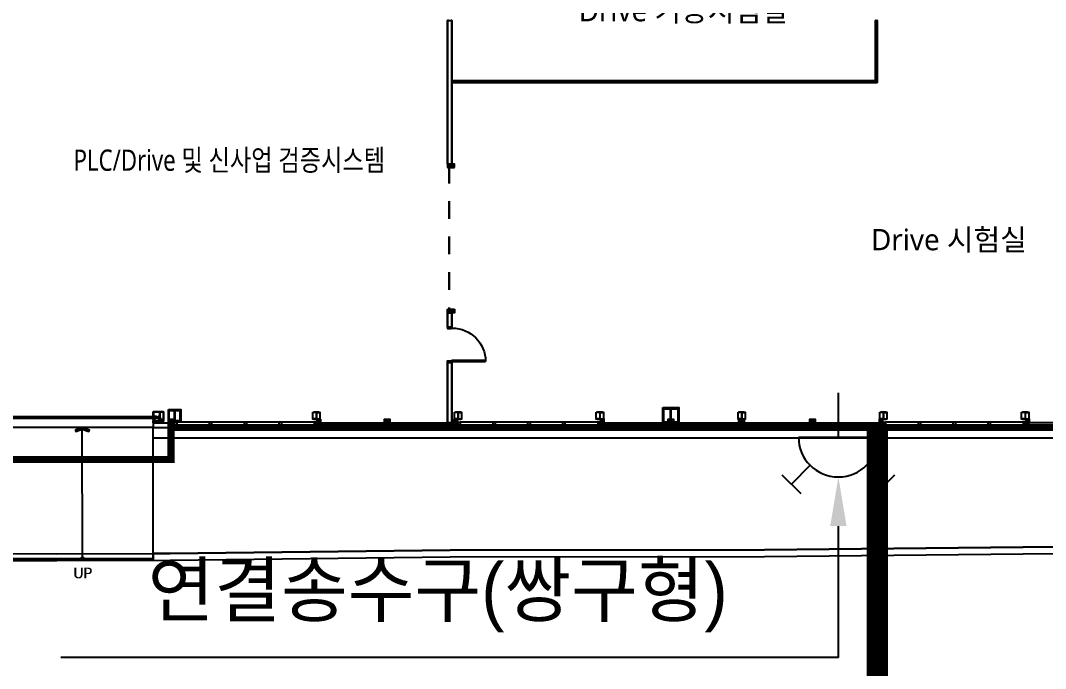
# Model space of a CAD drawing. Header units: millimetres. Extents: x 0 to 420500, y 0 to 297000.
# Drawn here: x 154358 to 183277, y 200274 to 218560 of the extents above; entities that cross this region are included whole.
import ezdxf
from ezdxf.enums import TextEntityAlignment as Align

# ---------------------------------------------------------------- set-up
doc = ezdxf.new("R2010")
doc.units = ezdxf.units.MM
doc.header["$LTSCALE"] = 500
doc.linetypes.add('HID', pattern=[2.3, 1.5, -0.8])
doc.linetypes.add('HIDDEN2', pattern=[1, 0.5, -0.5])
for name, color, linetype in [('AX', 2, 'Continuous'), ('BACK', 8, 'Continuous'), ('H', 2, 'Continuous'), ('PIPE', 3, 'Continuous'), ('TEXT', 2, 'Continuous'), ('메탈판넬-2', 8, 'Continuous')]:
    doc.layers.add(name, color=color, linetype=linetype)
doc.styles.add('ghs', font='')
doc.styles.add('돋움', font='')
doc.styles.add('스타일1', font='')
doc.styles.get('ghs').set_extended_font_data('Dotum')
doc.styles.get('돋움').set_extended_font_data('Dotum')
doc.styles.get('스타일1').set_extended_font_data('Malgun Gothic')

# ---------------------------------------------------------------- blocks, each defined once
blk = doc.blocks.new('b-018')
at = {"layer": 'H'}
for p, q in [((-2.751, 5.659), (-3.811, 4.598)), ((-2.22, 4.068), (-3.281, 5.129)), ((-0.629, 4.727), (-0.629, 0.227)), ((-2.22, 0.886), (-3.281, -0.175)), ((-3.811, 0.356), (-2.751, -0.705))]:
    blk.add_line(p, q, dxfattribs=at)
blk.add_arc((-0.629, 2.477), 2.25, 90, 270, dxfattribs=at)
blk = doc.blocks.new('D-1000')
at = {"layer": 'BACK'}
blk.add_line((30, 125), (30, 1065), dxfattribs=at)
for points in [[(30, 125), (65, 125), (65, 1065), (30, 1065)], [(0, -10), (45, -10), (45, -10), (45, -10), (45, 95), (30, 95), (30, 125), (0, 125), (0, -10)], [(1000, -10), (955, -10), (955, -10), (955, -10), (955, 95), (970, 95), (970, 125), (1000, 125), (1000, -10)]]:
    blk.add_lwpolyline(points, dxfattribs=at)
blk.add_arc((30, 125), 940, 0, 90, dxfattribs=at)
blk = doc.blocks.new('XR-plan$0$A$C24791F9D')
at = {"color": 8}
for p, q in [((2, 16), (3, 16)), ((2, 15), (2, 0)), ((2, 15), (2, 0)), ((4, 15), (4, 0)), ((4, 13), (5, 13)), ((5, 8), (4, 8)), ((4, 2), (5, 2)), ((5, 13), (6, 13)), ((5, 8), (8, 7)), ((5, 8), (8, 8)), ((5, 2), (6, 3)), ((6, 13), (8, 12)), ((6, 3), (8, 3)), ((8, 12), (8, 3)), ((9, 12), (8, 11)), ((8, 11), (8, 12)), ((8, 12), (9, 4)), ((8, 11), (9, 5)), ((8, 11), (9, 5)), ((8, 11), (8, 11)), ((8, 8), (8, 5)), ((8, 8), (8, 5)), ((8, 4), (8, 5)), ((8, 5), (9, 4)), ((8, 5), (8, 5)), ((10, 11), (9, 12)), ((9, 12), (10, 4)), ((9, 4), (9, 5)), ((9, 5), (10, 4)), ((9, 5), (9, 5)), ((11, 11), (10, 12)), ((10, 12), (11, 4)), ((10, 12), (10, 11)), ((10, 11), (11, 5)), ((10, 11), (10, 5)), ((10, 11), (10, 11)), ((10, 4), (10, 5)), ((11, 5), (10, 5)), ((12, 11), (11, 12)), ((11, 12), (12, 4)), ((11, 12), (11, 11)), ((11, 11), (12, 5)), ((11, 11), (12, 5)), ((11, 11), (11, 11)), ((11, 4), (12, 5)), ((11, 5), (11, 4)), ((13, 11), (12, 12)), ((12, 12), (14, 4)), ((12, 12), (12, 11)), ((12, 11), (13, 5)), ((12, 11), (13, 5)), ((12, 11), (12, 11)), ((12, 4), (13, 5)), ((12, 5), (12, 4)), ((12, 5), (12, 5)), ((14, 12), (13, 11)), ((13, 11), (14, 5)), ((13, 11), (14, 5)), ((13, 11), (13, 11)), ((13, 5), (14, 4)), ((13, 5), (13, 5)), ((15, 12), (14, 11)), ((14, 11), (14, 12)), ((14, 12), (15, 4)), ((14, 11), (15, 5)), ((14, 11), (15, 5)), ((14, 11), (14, 11)), ((14, 4), (14, 5)), ((14, 5), (15, 4)), ((14, 5), (14, 5)), ((16, 11), (15, 12)), ((15, 12), (16, 4)), ((15, 4), (15, 5)), ((15, 5), (16, 4)), ((15, 5), (15, 5)), ((17, 11), (16, 12)), ((16, 12), (17, 4)), ((16, 12), (16, 11)), ((16, 11), (17, 5)), ((16, 11), (16, 5)), ((16, 11), (16, 11)), ((16, 4), (16, 5)), ((17, 5), (16, 5)), ((18, 11), (17, 12)), ((17, 12), (18, 4)), ((17, 12), (17, 11)), ((17, 11), (18, 5)), ((17, 11), (18, 5)), ((17, 11), (17, 11)), ((17, 4), (18, 5)), ((17, 5), (17, 4)), ((19, 11), (18, 12)), ((18, 12), (20, 4)), ((18, 12), (18, 11)), ((18, 11), (19, 5)), ((18, 11), (19, 5)), ((18, 11), (18, 11)), ((18, 5), (18, 5)), ((18, 4), (19, 5)), ((18, 5), (18, 4)), ((20, 12), (19, 11)), ((19, 11), (20, 5)), ((19, 11), (20, 5)), ((19, 11), (19, 11)), ((19, 5), (20, 4)), ((19, 5), (19, 5)), ((21, 12), (20, 11)), ((20, 11), (20, 12)), ((20, 12), (21, 4)), ((20, 11), (21, 5)), ((20, 11), (21, 5)), ((20, 11), (20, 11)), ((20, 4), (20, 5)), ((20, 5), (21, 4)), ((20, 5), (20, 5)), ((22, 11), (21, 12)), ((21, 12), (22, 7)), ((21, 4), (21, 5)), ((21, 5), (22, 4)), ((21, 5), (21, 5)), ((22, 11), (22, 4)), ((22, 11), (22, 10)), ((22, 11), (22, 11)), ((2, 0), (3, 0))]:
    blk.add_line(p, q, dxfattribs=at)
for centre, radius, start, end in [((15, 8), 14.7, 148.5785, 211.4215), ((2, 15), 0.4, 90, 148.5785), ((2, 0), 0.4, 211.4215, 270), ((3, 15), 0.4, 0, 90), ((3, 0), 0.4, 270, 0)]:
    blk.add_arc(centre, radius, start, end, dxfattribs=at)
blk = doc.blocks.new('XR-plan$0$A$C715D639E')
at = {"color": 8}
for p, q in [((0, 13), (0, 3)), ((5, 15), (1, 15)), ((5, 12), (1, 12)), ((5, 5), (1, 5)), ((5, 1), (1, 1)), ((6, 16), (6, 0)), ((6, 16), (7, 16)), ((7, 16), (7, 0)), ((6, 0), (7, 0))]:
    blk.add_line(p, q, dxfattribs=at)
for centre, radius, start, end in [((2, 13), 2, 126.8699, 233.1301), ((7, 8), 6.91, 152.6769, 207.8424), ((3, 3), 2.61, 133.8974, 226.1026), ((6, 13), 2, 126.8699, 233.1301), ((11, 8), 6.91, 152.6769, 207.8424), ((7, 3), 2.61, 133.8974, 226.1026), ((18, 8), 14.7, 148.5785, 154.1365), ((18, 8), 14.7, 205.8635, 211.4215), ((6, 16), 0.4, 90, 148.5785), ((6, 0), 0.4, 211.4215, 270), ((7, 16), 0.4, 0, 90), ((7, 0), 0.4, 270, 0)]:
    blk.add_arc(centre, radius, start, end, dxfattribs=at)
blk = doc.blocks.new('XR-plan$0$A$C12F92AEA')
for p, q in [((0, 6), (0, 48)), ((0, 48), (0, 44)), ((0, 44), (1, 43)), ((0, 11), (1, 11)), ((0, 6), (0, 11)), ((1, 49), (24, 49)), ((1, 11), (1, 43)), ((1, 43), (10, 43)), ((1, 11), (10, 11)), ((1, 5), (24, 5)), ((10, 11), (10, 43)), ((10, 38), (30, 38)), ((10, 16), (30, 16)), ((24, 49), (25, 54)), ((24, 5), (25, 0)), ((25, 54), (29, 54)), ((25, 0), (29, 0)), ((30, 54), (30, 1))]:
    blk.add_line(p, q)
for centre, radius, start, end in [((1, 48), 1, 90, 180), ((1, 6), 1, 180, 270), ((24, 50), 0.5, 270, 348.6901), ((24, 5), 0.5, 11.3099, 90), ((25, 54), 0.5, 90, 168.6901), ((25, 1), 0.5, 191.3099, 270), ((29, 54), 0.5, 0, 90), ((29, 1), 0.5, 270, 0)]:
    blk.add_arc(centre, radius, start, end)
blk = doc.blocks.new('COMBI SHUTTER')
at = {"layer": 'BACK'}
for p, q in [((3000, 305), (3000, 0)), ((3287, 310), (3005, 310)), ((3178, 308), (3157, 308)), ((3157, 308), (3157, 303)), ((3157, 303), (3178, 303)), ((3167, 300), (3167, 312)), ((3182, 62), (3182, 299)), ((3187, 299), (3187, 62)), ((3292, 0), (3292, 305)), ((-1063, 178), (3063, 178)), ((3063, 123), (-1063, 123)), ((3008, 223), (2995, 223)), ((3008, 77), (2995, 77)), ((3000, 0), (3292, 0)), ((3047, 58), (3047, 54)), ((3058, 54), (3047, 54)), ((3047, 54), (3047, 53)), ((3058, 53), (3047, 53)), ((3056, 59), (3048, 59)), ((3053, 53), (3049, 52)), ((3049, 52), (3050, 53)), ((3055, 52), (3049, 51)), ((3049, 51), (3050, 52)), ((3049, 52), (3050, 52)), ((3055, 51), (3049, 49)), ((3049, 51), (3050, 50)), ((3049, 49), (3050, 50)), ((3055, 49), (3049, 48)), ((3049, 48), (3050, 49)), ((3049, 49), (3050, 49)), ((3055, 48), (3049, 46)), ((3049, 48), (3050, 47)), ((3049, 46), (3050, 47)), ((3055, 46), (3049, 45)), ((3049, 46), (3050, 45)), ((3049, 45), (3050, 44)), ((3049, 45), (3050, 45)), ((3055, 44), (3049, 43)), ((3049, 43), (3050, 44)), ((3055, 43), (3049, 41)), ((3049, 43), (3050, 42)), ((3049, 41), (3050, 42)), ((3055, 41), (3049, 40)), ((3049, 40), (3050, 41)), ((3049, 41), (3050, 41)), ((3049, 40), (3050, 39)), ((3053, 39), (3049, 38)), ((3049, 38), (3050, 39)), ((3049, 38), (3050, 38)), ((3050, 59), (3050, 54)), ((3055, 53), (3050, 52)), ((3055, 51), (3050, 50)), ((3055, 50), (3050, 49)), ((3055, 48), (3050, 47)), ((3055, 46), (3050, 45)), ((3055, 45), (3050, 44)), ((3055, 43), (3050, 42)), ((3055, 42), (3050, 41)), ((3055, 40), (3050, 39)), ((3052, 38), (3050, 38)), ((3050, 38), (3050, 30)), ((3051, 31), (3050, 30)), ((3052, 29), (3050, 30)), ((3052, 38), (3054, 40)), ((3052, 31), (3052, 38)), ((3052, 31), (3052, 38)), ((3052, 29), (3053, 34)), ((3052, 29), (3052, 31)), ((3052, 29), (3055, 30)), ((3053, 39), (3053, 39)), ((3055, 40), (3054, 39)), ((3055, 39), (3054, 39)), ((3055, 59), (3055, 54)), ((3055, 52), (3055, 53)), ((3055, 53), (3055, 53)), ((3055, 51), (3055, 52)), ((3055, 50), (3055, 51)), ((3055, 51), (3055, 51)), ((3055, 49), (3055, 50)), ((3055, 48), (3055, 49)), ((3055, 47), (3055, 48)), ((3055, 46), (3055, 47)), ((3055, 46), (3055, 46)), ((3055, 45), (3055, 46)), ((3055, 44), (3055, 45)), ((3055, 43), (3055, 44)), ((3055, 43), (3055, 43)), ((3055, 42), (3055, 43)), ((3055, 41), (3055, 42)), ((3055, 40), (3055, 41)), ((3055, 40), (3055, 40)), ((3055, 39), (3055, 40)), ((3055, 39), (3055, 30)), ((3058, 58), (3058, 54)), ((3058, 54), (3058, 53)), ((3173, 150), (3067, 150)), ((3173, 150), (3067, 150)), ((3070, 158), (3072, 160)), ((3070, 142), (3070, 158)), ((3072, 140), (3070, 142)), ((3081, 160), (3072, 160)), ((3081, 140), (3072, 140)), ((3107, 160), (3082, 160)), ((3107, 160), (3082, 160)), ((3107, 140), (3082, 140)), ((3099, 171), (3090, 171)), ((3090, 129), (3090, 171)), ((3099, 129), (3090, 129)), ((3099, 129), (3099, 171)), ((3100, 0), (3100, 50)), ((3105, 0), (3100, 0)), ((3105, 0), (3105, 50)), ((3135, 160), (3108, 160)), ((3135, 140), (3108, 140)), ((3142, 160), (3136, 160)), ((3142, 140), (3136, 140)), ((3156, 140), (3156, 160)), ((3158, 140), (3158, 160)), ((3160, 160), (3158, 160)), ((3160, 140), (3158, 140)), ((3158, 63), (3158, 46)), ((3160, 141), (3160, 160)), ((3160, 160), (3160, 160)), ((3160, 160), (3160, 140)), ((3160, 141), (3160, 140)), ((3173, 88), (3192, 88)), ((3175, 150), (3190, 150)), ((3175, 88), (3190, 88)), ((3176, 150), (3188, 150)), ((3191, 58), (3222, 58)), ((3222, 53), (3191, 53)), ((3206, 60), (3206, 48)), ((3206, 60), (3206, 48)), ((3222, 58), (3222, 53)), ((3231, 58), (3231, 54)), ((3242, 54), (3231, 54)), ((3231, 54), (3231, 53)), ((3242, 53), (3231, 53)), ((3240, 59), (3232, 59)), ((3237, 53), (3233, 52)), ((3233, 52), (3234, 53)), ((3239, 52), (3233, 51)), ((3233, 51), (3234, 52)), ((3233, 52), (3234, 52)), ((3239, 51), (3233, 49)), ((3233, 51), (3234, 50)), ((3233, 49), (3234, 50)), ((3239, 49), (3233, 48)), ((3233, 48), (3234, 49)), ((3233, 49), (3234, 49)), ((3239, 48), (3233, 46)), ((3233, 48), (3234, 47)), ((3233, 46), (3234, 47)), ((3239, 46), (3233, 45)), ((3233, 46), (3234, 45)), ((3233, 45), (3234, 44)), ((3233, 45), (3234, 45)), ((3239, 44), (3233, 43)), ((3233, 43), (3234, 44)), ((3239, 43), (3233, 41)), ((3233, 43), (3234, 42)), ((3233, 41), (3234, 42)), ((3239, 41), (3233, 40)), ((3233, 40), (3234, 41)), ((3233, 41), (3234, 41)), ((3233, 40), (3234, 39)), ((3237, 39), (3233, 38)), ((3233, 38), (3234, 39)), ((3233, 38), (3234, 38)), ((3234, 59), (3234, 54)), ((3239, 53), (3234, 52)), ((3239, 51), (3234, 50)), ((3239, 50), (3234, 49)), ((3239, 48), (3234, 47)), ((3239, 46), (3234, 45)), ((3239, 45), (3234, 44)), ((3239, 43), (3234, 42)), ((3239, 42), (3234, 41)), ((3239, 40), (3234, 39)), ((3236, 38), (3234, 38)), ((3234, 38), (3234, 30)), ((3235, 31), (3234, 30)), ((3236, 29), (3234, 30)), ((3236, 0), (3236, 50)), ((3236, 38), (3238, 40)), ((3236, 31), (3236, 38)), ((3236, 31), (3236, 38)), ((3236, 29), (3237, 34)), ((3236, 29), (3236, 31)), ((3236, 29), (3239, 30)), ((3237, 39), (3237, 39)), ((3239, 40), (3238, 39)), ((3239, 39), (3238, 39)), ((3239, 59), (3239, 54)), ((3239, 52), (3239, 53)), ((3239, 53), (3239, 53)), ((3239, 51), (3239, 52)), ((3239, 50), (3239, 51)), ((3239, 51), (3239, 51)), ((3239, 49), (3239, 50)), ((3239, 48), (3239, 49)), ((3239, 47), (3239, 48)), ((3239, 46), (3239, 47)), ((3239, 46), (3239, 46)), ((3239, 45), (3239, 46)), ((3239, 44), (3239, 45)), ((3239, 43), (3239, 44)), ((3239, 43), (3239, 43)), ((3239, 42), (3239, 43)), ((3239, 41), (3239, 42)), ((3239, 40), (3239, 41)), ((3239, 40), (3239, 40)), ((3239, 39), (3239, 40)), ((3239, 39), (3239, 30)), ((3240, 0), (3240, 50)), ((3242, 58), (3242, 54)), ((3242, 54), (3242, 53)), ((3299, 67), (3283, 67)), ((3287, 80), (3290, 80))]:
    blk.add_line(p, q, dxfattribs=at)
for points in [[(3003, 212), (3000, 212), (3000, 306, -0.414214), (3005, 310), (3288, 310, -0.414214), (3292, 306), (3292, 55), (3290, 55), (3290, 306, 0.414214), (3288, 308), (3005, 308, 0.414214), (3003, 306)], [(2994, 182), (3001, 205), (3001, 207, 4), (3000, 207), (3000, 205), (2993, 182, 0.409935), (2993, 182), (2994, 182, 0.413192)], [(2994, 118), (3001, 95), (3001, 93, -4), (3000, 93), (3000, 95), (2993, 118, -0.409935), (2993, 118), (2994, 118, -0.413192)], [(3003, 208, -0.353997), (3002, 207, 0.353997), (3002, 206), (3002, 205, 0.414214), (3002, 205), (3003, 205, 0.414214), (3004, 206), (3004, 237, 0.414214), (3004, 237), (3003, 237, 0.414214), (3003, 237), (3003, 212), (2999, 212, 0.414214), (2998, 211), (2998, 206, 0.414214), (2999, 205), (3000, 205, 0.414214), (3000, 205), (3000, 206, 0.353997), (3000, 207, -0.353997), (2999, 208), (2999, 210, -0.414214), (3000, 211), (3002, 211, -0.414214), (3003, 210)], [(3003, 92, 0.353997), (3002, 93, -0.353997), (3002, 94), (3002, 95, -0.414214), (3002, 95), (3003, 95, -0.414214), (3004, 94), (3004, 63, -0.414214), (3004, 63), (3003, 63, -0.414214), (3003, 63), (3003, 88), (2999, 88, -0.414214), (2998, 89), (2998, 94, -0.414214), (2999, 95), (3000, 95, -0.414214), (3000, 95), (3000, 94, -0.353997), (3000, 93, 0.353997), (2999, 92), (2999, 90, 0.414214), (3000, 89), (3002, 89, 0.414214), (3003, 90)], [(3004, 50), (3096, 50, -0.414214), (3100, 46), (3100, 4, -0.414214), (3096, 0), (3004, 0, -0.414214), (3000, 4), (3000, 46, -0.414214)], [(3004, 48), (3096, 48, -0.414214), (3098, 46), (3098, 4, -0.414214), (3096, 2), (3004, 2, -0.414214), (3002, 4), (3002, 46, -0.414214)], [(3070, 174), (3070, 126, -0.414214), (3063, 119), (3007, 119), (3007, 123), (3063, 123, 0.414214), (3067, 127), (3067, 174, 0.414214), (3063, 178), (3007, 178), (3007, 181), (3063, 181, -0.414214)], [(3240, 0), (3238, 0), (3238, 46, 0.414214), (3236, 48), (3104, 48, 0.414214), (3102, 46), (3102, 0), (3100, 0), (3100, 46, -0.414214), (3104, 50), (3236, 50, -0.414214), (3240, 46)], [(3142, 56), (3176, 56, 0.414214), (3179, 59), (3179, 103), (3182, 103), (3182, 59, -0.414214), (3176, 53), (3142, 53)], [(3146, 124), (3146, 127, -0.414214), (3147, 127), (3171, 127, 0.414214), (3172, 128), (3172, 136, -0.414214), (3173, 137), (3175, 137), (3178, 140), (3178, 150), (3178, 150), (3178, 150), (3178, 160), (3175, 163), (3173, 163, -0.414214), (3172, 164), (3172, 172, 0.414214), (3171, 173), (3147, 173, -0.414214), (3146, 174), (3146, 177, -0.414214), (3147, 177), (3181, 177, -0.414214), (3182, 176), (3182, 124, -0.414214), (3181, 123), (3147, 123, -0.414214)], [(3286, 50), (3244, 50, 0.414214), (3240, 46), (3240, 4, 0.414214), (3244, 0), (3286, 0, 0.414214), (3290, 4), (3290, 46, 0.414214)], [(3286, 48), (3244, 48, 0.414214), (3242, 46), (3242, 4, 0.414214), (3244, 2), (3286, 2, 0.414214), (3288, 4), (3288, 46, 0.414214)]]:
    blk.add_lwpolyline(points, format="xyb", close=True, dxfattribs=at)
blk.add_lwpolyline([(3287, 80), (3287, 56, -0.414214), (3284, 53), (3005, 53, -0.414214), (3003, 56), (3003, 88), (2999, 88), (2999, 56, 0.414214), (3005, 50), (3284, 50, 0.414214), (3290, 56), (3290, 80)], format="xyb", dxfattribs=at)
for points in [[(3081, 159), (3082, 159), (3082, 161), (3081, 161)], [(3081, 141), (3082, 141), (3082, 139), (3081, 139)], [(3084, 131), (3082, 131), (3082, 169), (3084, 169)], [(3084, 131), (3082, 131), (3082, 169), (3084, 169)], [(3089, 131), (3090, 131), (3090, 169), (3089, 169)], [(3101, 131), (3099, 131), (3099, 169), (3101, 169)], [(3105, 40), (3100, 40), (3100, 10), (3105, 10)], [(3105, 131), (3107, 131), (3107, 169), (3105, 169)], [(3108, 159), (3107, 159), (3107, 161), (3108, 161)], [(3108, 141), (3107, 141), (3107, 139), (3108, 139)], [(3135, 159), (3136, 159), (3136, 161), (3135, 161)], [(3135, 141), (3136, 141), (3136, 139), (3135, 139)], [(3156, 160), (3136, 160), (3136, 161), (3137, 161), (3156, 161), (3156, 161)], [(3156, 140), (3136, 140), (3136, 140), (3137, 139), (3156, 139), (3156, 140)], [(3158, 159), (3156, 159), (3156, 161), (3158, 161)], [(3158, 141), (3156, 141), (3156, 139), (3158, 139)], [(3240, 40), (3236, 40), (3236, 10), (3240, 10)]]:
    blk.add_lwpolyline(points, close=True, dxfattribs=at)
for points in [[(3158, 160), (3158, 159), (3156, 159), (3156, 160)], [(3158, 140), (3158, 141), (3156, 141), (3156, 140)]]:
    blk.add_lwpolyline(points, dxfattribs=at)
for centre, radius, start, end in [((3005, 305), 5, 90, 180), ((3178, 299), 8.5, 0, 90), ((3178, 299), 4, 0, 90), ((3287, 305), 5, 0, 90), ((3048, 58), 1.31, 0, 180), ((3047, 54), 0.3, 90, 180), ((3047, 53), 0.3, 180, 270), ((3052, 56), 3.28, 36.8699, 143.1301), ((3051, 31), 0.5, 14.7207, 115.4145), ((3036, 38), 17.7, 347.3754, 7.4786), ((3056, 58), 1.31, 0, 180), ((3058, 54), 0.3, 0, 90), ((3058, 53), 0.3, 270, 0), ((3191, 62), 8.5, 180, 270), ((3191, 62), 4, 180, 270), ((3232, 58), 1.31, 0, 180), ((3231, 54), 0.3, 90, 180), ((3231, 53), 0.3, 180, 270), ((3236, 56), 3.28, 36.8699, 143.1301), ((3236, 31), 0.5, 14.7207, 115.4145), ((3220, 38), 17.7, 347.3754, 7.4786), ((3240, 58), 1.31, 0, 180), ((3242, 54), 0.3, 0, 90), ((3242, 53), 0.3, 270, 0)]:
    blk.add_arc(centre, radius, start, end, dxfattribs=at)
at = {"layer": 'BACK', "rotation": 180}
for name, p in [('XR-plan$0$A$C12F92AEA', (3166, 177)), ('XR-plan$0$A$C715D639E', (3194, 158))]:
    blk.add_blockref(name, p, dxfattribs=at)
at = {"layer": 'BACK'}
blk.add_blockref('XR-plan$0$A$C24791F9D', (3174, 142), dxfattribs=at)
blk = doc.blocks.new('shutte-4x4')
at = {"layer": 'BACK'}
h = blk.add_hatch(dxfattribs=at)
h.set_pattern_fill('ANSI37', color=256, scale=1.25, angle=360, style=0)
h.set_pattern_definition([(135, (628927.8064, 2052648.192), (-2.806330038, -2.806330038), []), (225, (628927.8064, 2052648.192), (2.806330038, -2.806330038), [])])
h.paths.add_polyline_path([(-5027, 13, 0.484621), (-5027, 12, -0.246615), (-5022, 6), (-5022, 6), (-5022, -6), (-5016, -6), (-5016, 4, -0.042788), (-5016, 4, 0.351979)])
h.paths.add_polyline_path([(-5016, -6), (-5022, -6), (-5022, -9), (-5016, -9)])
h.paths.add_polyline_path([(-5016, -9), (-5022, -9), (-5022, -13), (-5016, -13)])
h.paths.add_polyline_path([(-5016, -13), (-5022, -13), (-5022, -23), (-5014, -23), (-5014, -17), (-5016, -17)])
h = blk.add_hatch(dxfattribs=at)
h.set_pattern_fill('ANSI37', color=256, scale=1.25, angle=360, style=0)
h.set_pattern_definition([(225, (628927.8064, 2061425.844), (-2.806330038, 2.806330038), []), (135, (628927.8064, 2061425.844), (2.806330038, 2.806330038), [])])
h.paths.add_polyline_path([(-996, 13, -0.484621), (-995, 12, 0.246615), (-1000, 6), (-1000, 6), (-1000, -6), (-1006, -6), (-1006, 4, 0.042788), (-1006, 4, -0.351979)])
h.paths.add_polyline_path([(-1006, -6), (-1000, -6), (-1000, -9), (-1006, -9)])
h.paths.add_polyline_path([(-1006, -9), (-1000, -9), (-1000, -13), (-1006, -13)])
h.paths.add_polyline_path([(-1006, -13), (-1000, -13), (-1000, -23), (-1009, -23), (-1009, -17), (-1006, -17)])
for p, q in [((-5111, 75), (-5111, -25)), ((-5096, 75), (-5111, 75)), ((-5110, 73), (-5110, -24)), ((-5096, 73), (-5110, 73)), ((-5026, 85), (-5096, 85)), ((-5096, 85), (-5096, 55)), ((-5096, 75), (-5096, 73)), ((-5094, 55), (-5096, 55)), ((-5029, 83), (-5094, 83)), ((-5094, 83), (-5094, 55)), ((-5083, 26), (-5013, 26)), ((-5083, -2), (-5083, 26)), ((-5081, 25), (-5011, 25)), ((-5081, 0), (-5081, 25)), ((-5071, 77), (-5071, 83)), ((-5051, 77), (-5071, 77)), ((-5066, 85), (-5066, 125)), ((-5066, 75), (-5066, 83)), ((-5063, 13), (-5063, 23)), ((-5056, 85), (-5056, 125)), ((-5056, 75), (-5056, 83)), ((-5051, 77), (-5051, 83)), ((-5029, 83), (-5029, 55)), ((-5026, 55), (-5029, 55)), ((-5026, 85), (-5026, 55)), ((-5026, 73), (-5026, 75)), ((-5011, 75), (-5026, 75)), ((-5013, 73), (-5026, 73)), ((-5022, 0), (-5022, 6)), ((-5016, -17), (-5016, 4)), ((-5014, -23), (-5014, 4)), ((-5013, 26), (-5013, 73)), ((-5011, 25), (-5011, 75)), ((-5011, -25), (-5011, 4)), ((-1011, 25), (-1011, 75)), ((-1011, 75), (-996, 75)), ((-941, 25), (-1011, 25)), ((-1011, -25), (-1011, 4)), ((-1010, 26), (-1010, 73)), ((-1010, 73), (-996, 73)), ((-940, 26), (-1010, 26)), ((-1009, -23), (-1009, 4)), ((-1006, -17), (-1006, 4)), ((-1000, 0), (-1000, 6)), ((-996, 85), (-926, 85)), ((-996, 85), (-996, 55)), ((-996, 73), (-996, 75)), ((-996, 55), (-994, 55)), ((-994, 83), (-929, 83)), ((-994, 83), (-994, 55)), ((-971, 77), (-971, 83)), ((-971, 77), (-951, 77)), ((-966, 85), (-966, 125)), ((-966, 75), (-966, 83)), ((-960, 13), (-960, 23)), ((-956, 85), (-956, 125)), ((-956, 75), (-956, 83)), ((-951, 77), (-951, 83)), ((-941, 0), (-941, 25)), ((-940, -2), (-940, 26)), ((-929, 83), (-929, 55)), ((-929, 55), (-926, 55)), ((-926, 85), (-926, 55)), ((-926, 75), (-926, 73)), ((-926, 75), (-911, 75)), ((-926, 73), (-913, 73)), ((-913, 73), (-913, -24)), ((-911, 75), (-911, -25)), ((-5111, -25), (-5011, -25)), ((-5110, -24), (-5013, -24)), ((-5083, -2), (-5025, -2)), ((-5081, 0), (-5022, 0)), ((-5031, -6), (-5036, -9)), ((-5031, -13), (-5036, -9)), ((-5031, -6), (-5014, -6)), ((-5031, -13), (-5014, -13)), ((-5025, -24), (-5025, -2)), ((-5022, -24), (-5022, 0)), ((-5014, -17), (-5016, -17)), ((-5014, -6), (-5011, -3)), ((-5014, -13), (-5011, -16)), ((-5013, -24), (-5013, -2)), ((-5011, -25), (-5011, 0)), ((-1011, -25), (-1011, 0)), ((-1009, -6), (-1011, -3)), ((-1009, -13), (-1011, -16)), ((-911, -25), (-1011, -25)), ((-1010, -24), (-1010, -2)), ((-913, -24), (-1010, -24)), ((-991, -6), (-1009, -6)), ((-991, -13), (-1009, -13)), ((-1009, -17), (-1006, -17)), ((-941, 0), (-1000, 0)), ((-1000, -24), (-1000, 0)), ((-940, -2), (-998, -2)), ((-998, -24), (-998, -2)), ((-991, -6), (-986, -9)), ((-991, -13), (-986, -9))]:
    blk.add_line(p, q, dxfattribs=at)
at = {"layer": 'BACK', "linetype": 'HIDDEN2', "ltscale": 2}
for p, q in [((-5063, 23), (-960, 23)), ((-5063, 13), (-960, 13))]:
    blk.add_line(p, q, dxfattribs=at)
at = {"layer": 'BACK'}
for points in [[(-5011, 175), (-5111, 175), (-5111, 85), (-5011, 85)], [(-5014, 173), (-5109, 173), (-5109, 87), (-5014, 87)], [(-1011, 175), (-911, 175), (-911, 85), (-1011, 85)], [(-1009, 173), (-914, 173), (-914, 87), (-1009, 87)]]:
    blk.add_lwpolyline(points, close=True, dxfattribs=at)
for centre, radius, start, end in [((-5117, 80), 7.53, 318.3864, 41.6136), ((-5116, 80), 7.53, 318.3864, 41.6136), ((-5114, 80), 7.53, 318.3864, 41.6136), ((-5113, 80), 7.53, 318.3864, 41.6136), ((-5112, 80), 7.53, 318.3864, 41.6136), ((-5111, 80), 7.53, 318.3864, 41.6136), ((-5110, 80), 7.53, 318.3864, 41.6136), ((-5108, 80), 7.53, 318.3864, 41.6136), ((-5107, 80), 7.53, 318.3864, 41.6136), ((-5106, 80), 7.53, 318.3864, 41.6136), ((-5069, 132), 7.9, 216.9609, 331.8306), ((-5061, 99), 24.2, 245.5812, 294.4188), ((-5055, 124), 7.93, 47.3689, 145.662), ((-5027, 2), 11, 10.779, 88.343), ((-5027, 13), 0.603, 108.9819, 212.4052), ((-5030, 5), 8.07, 9.966, 64.9017), ((-5016, 80), 7.53, 138.3864, 221.6136), ((-5015, 80), 7.53, 138.3864, 221.6136), ((-5014, 80), 7.53, 138.3864, 221.6136), ((-5013, 80), 7.53, 138.3864, 221.6136), ((-5012, 80), 7.53, 138.3864, 221.6136), ((-5010, 80), 7.53, 138.3864, 221.6136), ((-5009, 80), 7.53, 138.3864, 221.6136), ((-5008, 80), 7.53, 138.3864, 221.6136), ((-5014, 4), 2.5, 0, 180), ((-5007, 80), 7.53, 138.3864, 221.6136), ((-5006, 80), 7.53, 138.3864, 221.6136), ((-1017, 80), 7.53, 318.3864, 41.6136), ((-1009, 4), 2.5, 0, 180), ((-1016, 80), 7.53, 318.3864, 41.6136), ((-1014, 80), 7.53, 318.3864, 41.6136), ((-1013, 80), 7.53, 318.3864, 41.6136), ((-1012, 80), 7.53, 318.3864, 41.6136), ((-995, 2), 11, 91.657, 169.221), ((-1011, 80), 7.53, 318.3864, 41.6136), ((-1010, 80), 7.53, 318.3864, 41.6136), ((-1008, 80), 7.53, 318.3864, 41.6136), ((-1007, 80), 7.53, 318.3864, 41.6136), ((-1006, 80), 7.53, 318.3864, 41.6136), ((-992, 5), 8.07, 115.0983, 170.034), ((-996, 13), 0.603, 327.5948, 71.0181), ((-967, 124), 7.93, 34.338, 132.6311), ((-961, 99), 24.2, 245.5812, 294.4188), ((-954, 132), 7.9, 208.1694, 323.0391), ((-916, 80), 7.53, 138.3864, 221.6136), ((-915, 80), 7.53, 138.3864, 221.6136), ((-914, 80), 7.53, 138.3864, 221.6136), ((-913, 80), 7.53, 138.3864, 221.6136), ((-912, 80), 7.53, 138.3864, 221.6136), ((-910, 80), 7.53, 138.3864, 221.6136), ((-909, 80), 7.53, 138.3864, 221.6136), ((-908, 80), 7.53, 138.3864, 221.6136), ((-907, 80), 7.53, 138.3864, 221.6136), ((-906, 80), 7.53, 138.3864, 221.6136)]:
    blk.add_arc(centre, radius, start, end, dxfattribs=at)
blk = doc.blocks.new('SQ-PIPE-100X100X4.5TP')
at = {"layer": 'BACK'}
for p, q in [((-96, 96), (-4, 4)), ((-4, 96), (-96, 4))]:
    blk.add_line(p, q, dxfattribs=at)
for points in [[(0, 100), (0, 0), (-100, 0), (-100, 100)], [(-4, 96), (-4, 4), (-96, 4), (-96, 96)]]:
    blk.add_lwpolyline(points, close=True, dxfattribs=at)
blk = doc.blocks.new('SQ-PIPE-100X100X4.5TS')
at = {"layer": 'BACK'}
for p, q in [((-71, 4), (71, 96)), ((71, 4), (-71, 96))]:
    blk.add_line(p, q, dxfattribs=at)
for points in [[(75, 0), (75, 100), (-75, 100), (-75, 0)], [(71, 4), (71, 96), (-71, 96), (-71, 4)]]:
    blk.add_lwpolyline(points, close=True, dxfattribs=at)
blk = doc.blocks.new('X-PIPE-1PL')
for p in [(35670, -43300), (35980, -43300), (40120, -43300)]:
    blk.add_blockref('SQ-PIPE-100X100X4.5TP', p)
at = {"xscale": -1}
for p in [(43880, -43300), (48020, -43300), (55880, -43300), (60020, -43300)]:
    blk.add_blockref('SQ-PIPE-100X100X4.5TP', p, dxfattribs=at)
at = {"layer": '메탈판넬-2', "xscale": -1}
for p in [(42000, -43300), (50000, -43300), (52000, -43300), (54000, -43300)]:
    blk.add_blockref('SQ-PIPE-100X100X4.5TS', p, dxfattribs=at)
blk = doc.blocks.new('1층 창문-1')
at = {"layer": 'BACK'}
for p, q in [((77500, 42615), (77560, 42615)), ((77500, 42465), (77500, 42615)), ((77560, 42615), (77560, 42489)), ((81440, 42615), (81440, 42489)), ((81500, 42615), (81440, 42615)), ((81500, 42465), (81500, 42615)), ((85500, 42615), (85560, 42615)), ((85500, 42465), (85500, 42615)), ((85560, 42615), (85560, 42489)), ((89440, 42615), (89440, 42489)), ((89500, 42615), (89440, 42615)), ((89500, 42465), (89500, 42615)), ((97500, 42615), (97560, 42615)), ((97500, 42465), (97500, 42615)), ((97560, 42615), (97560, 42489)), ((101440, 42615), (101440, 42489)), ((101500, 42615), (101440, 42615)), ((101500, 42465), (101500, 42615)), ((77560, 42489), (77500, 42489)), ((77530, 42465), (77500, 42465)), ((77530, 42489), (77530, 42465)), ((78515, 42488), (78515, 42464)), ((79500, 42488), (79500, 42464)), ((80485, 42488), (80485, 42464)), ((81440, 42489), (81500, 42489)), ((81470, 42489), (81470, 42465)), ((81470, 42465), (81500, 42465)), ((85560, 42489), (85500, 42489)), ((85530, 42465), (85500, 42465)), ((85530, 42489), (85530, 42465)), ((86515, 42488), (86515, 42464)), ((87500, 42488), (87500, 42464)), ((88485, 42488), (88485, 42464)), ((89440, 42489), (89500, 42489)), ((89470, 42489), (89470, 42465)), ((89470, 42465), (89500, 42465)), ((97560, 42489), (97500, 42489)), ((97530, 42465), (97500, 42465)), ((97530, 42489), (97530, 42465)), ((98515, 42488), (98515, 42464)), ((99500, 42488), (99500, 42464)), ((100485, 42488), (100485, 42464)), ((101440, 42489), (101500, 42489)), ((101470, 42489), (101470, 42465)), ((101470, 42465), (101500, 42465))]:
    blk.add_line(p, q, dxfattribs=at)
at = {"layer": 'BACK', "linetype": 'Continuous'}
for p, q in [((81500, 42615), (77560, 42615)), ((89500, 42615), (85560, 42615)), ((101500, 42615), (97560, 42615))]:
    blk.add_line(p, q, dxfattribs=at)
at = {"layer": 'BACK', "linetype": 'Continuous', "ltscale": 2}
for p, q in [((77530, 42489), (81500, 42489)), ((77530, 42465), (81470, 42465)), ((85530, 42489), (89500, 42489)), ((85530, 42465), (89470, 42465)), ((97530, 42489), (101500, 42489)), ((97530, 42465), (101470, 42465))]:
    blk.add_line(p, q, dxfattribs=at)
at = {"layer": 'BACK'}
for points in [[(78485, 42614), (78545, 42614), (78545, 42488), (78485, 42488)], [(79470, 42614), (79530, 42614), (79530, 42488), (79470, 42488)], [(80455, 42614), (80515, 42614), (80515, 42488), (80455, 42488)], [(86485, 42614), (86545, 42614), (86545, 42488), (86485, 42488)], [(87470, 42614), (87530, 42614), (87530, 42488), (87470, 42488)], [(88455, 42614), (88515, 42614), (88515, 42488), (88455, 42488)], [(98485, 42614), (98545, 42614), (98545, 42488), (98485, 42488)], [(99470, 42614), (99530, 42614), (99530, 42488), (99470, 42488)], [(100455, 42614), (100515, 42614), (100515, 42488), (100455, 42488)]]:
    blk.add_lwpolyline(points, close=True, dxfattribs=at)
blk = doc.blocks.new('S-SC2')
at = {"layer": 'BACK'}
for points in [[(-225, 225), (225, 225), (225, -225), (-225, -225)], [(-200, 200), (200, 200), (200, -200), (-200, -200)]]:
    blk.add_lwpolyline(points, close=True, dxfattribs=at)
blk.add_lwpolyline([(-200, -200), (-200, -179), (-28.5, -179, 0.4142136), (-6.5, -157), (-6.5, 157, 0.4142136), (-28.5, 179), (-200, 179), (-200, 200), (200, 200), (200, 179), (28.5, 179, 0.4142136), (6.5, 157), (6.5, -157, 0.4142136), (28.5, -179), (200, -179), (200, -200)], format="xyb", close=True, dxfattribs=at)
blk = doc.blocks.new('S-SC12')
at = {"layer": 'BACK'}
for points in [[(-175, 175), (175, 175), (175, -175), (-175, -175)], [(-150, 150), (150, 150), (150, -150), (-150, -150)]]:
    blk.add_lwpolyline(points, close=True, dxfattribs=at)
blk.add_lwpolyline([(-150, -150), (-150, -135), (-23, -135, 0.414214), (-5, -117), (-5, 117, 0.414214), (-23, 135), (-150, 135), (-150, 150), (150, 150), (150, 135), (23, 135, 0.414214), (5, 117), (5, -117, 0.414214), (23, -135), (150, -135), (150, -150)], format="xyb", close=True, dxfattribs=at)
blk = doc.blocks.new('*U728')
for p, q in [((59, 185), (0, 185)), ((59, 9), (0, 9)), ((72, 172), (72, 22)), ((78, 172), (78, 22)), ((91, 185), (150, 185)), ((91, 9), (150, 9))]:
    blk.add_line(p, q)
for points in [[(150, 185), (150, 194), (0, 194), (0, 185)], [(0, 9), (0, 0), (150, 0), (150, 9)]]:
    blk.add_lwpolyline(points)
for centre, start, end in [((59, 172), 0, 90), ((59, 22), 270, 0), ((91, 172), 90, 180), ((91, 22), 180, 270)]:
    blk.add_arc(centre, 13, start, end)
blk = doc.blocks.new('S-WC1')
at = {"layer": 'BACK'}
blk.add_lwpolyline([(-100, 100), (100, 100), (100, -100), (-100, -100)], close=True, dxfattribs=at)
blk.add_blockref('*U728', (-75, -97), dxfattribs=at)

msp = doc.modelspace()

# ---------------------------------------------------------------- linework, layer by layer
at = {"layer": 'AX', "color": 6, "linetype": 'HID', "const_width": 200}
msp.add_lwpolyline([(122269, 250945), (194439, 250945), (194439, 236875), (197139, 236875), (197139, 229360), (194439, 229360), (194439, 207075), (158604, 207075), (158604, 206175), (153604, 206175), (153604, 207075), (134604, 207075), (134604, 206175), (129604, 206175), (129604, 207075), (122269, 207075), (122269, 250945)], dxfattribs=at)
at = {"layer": 'BACK'}
for p, q in [((156104, 203342), (156102, 207075)), ((158104, 207210), (158704, 207210)), ((158104, 207075), (168204, 207075)), ((158704, 207075), (158704, 207210)), ((162704, 207210), (166704, 207210)), ((162704, 207075), (162704, 207210)), ((166704, 207075), (166704, 207210)), ((170704, 207210), (178704, 207210)), ((170704, 207210), (170704, 207075)), ((170704, 207075), (178704, 207075)), ((178704, 207210), (178704, 207075)), ((158104, 203521), (158104, 203321))]:
    msp.add_line(p, q, dxfattribs=at)
msp.add_lwpolyline([(112244, 203518), (120642, 203494), (130681, 203493), (132434, 203447), (138853, 203535), (146721, 203516), (155384, 203509), (158577, 203523), (166483, 203614), (175348, 203624), (182642, 203696), (189135, 203730), (190106, 203877), (196762, 206444, 0.271364), (200211, 211401), (200564, 215525), (200553, 221261), (200565, 239424), (200561, 246030), (200299, 251073), (200486, 255535)], format="xyb", dxfattribs=at)
for points in [[(166404, 218560), (166529, 218560), (166529, 214510), (166404, 214510), (166404, 218560)], [(166429, 218560), (166429, 218556), (166408, 218556), (166408, 214514), (166525, 214514), (166525, 218556), (166504, 218556), (166504, 218560)], [(178479, 218560), (178529, 218560), (178529, 216860), (178479, 216860), (178479, 218560)], [(178489, 218560), (178489, 218559), (178481, 218559), (178481, 216862), (178528, 216862), (178528, 218559), (178519, 218559), (178519, 218560)], [(166529, 216810), (166529, 216860), (178529, 216860), (178529, 216810), (166529, 216810)], [(166529, 216820), (166531, 216820), (166531, 216812), (178528, 216812), (178528, 216859), (166531, 216859), (166531, 216850), (166529, 216850)], [(166404, 214510), (166529, 214510)], [(166404, 210310), (166529, 210310)], [(166404, 210310), (166529, 210310), (166529, 209910), (166404, 209910), (166404, 210310)], [(166429, 210310), (166429, 210306), (166408, 210306), (166408, 209914), (166525, 209914), (166525, 210306), (166504, 210306), (166504, 210310)], [(166404, 208910), (166529, 208910)], [(166404, 208910), (166529, 208910), (166529, 207210), (166404, 207210), (166404, 208910)], [(166429, 208910), (166429, 208906), (166408, 208906), (166408, 207214), (166525, 207214), (166525, 208906), (166504, 208906), (166504, 208910)], [(153604, 207075), (153604, 206175), (158604, 206175), (158604, 207075)], [(158104, 207210), (158104, 207075)], [(194239, 205485), (190054, 203871), (189119, 203730), (182640, 203696), (175347, 203624), (166482, 203614), (158575, 203523), (158104, 203521)], [(194239, 205271), (190106, 203677), (189135, 203530), (182642, 203496), (175348, 203424), (166483, 203414), (158577, 203323), (155384, 203309), (146721, 203316), (138853, 203335), (132434, 203247), (130681, 203293), (120642, 203294)]]:
    msp.add_lwpolyline(points, dxfattribs=at)
for points in [[(154104, 203375), (158104, 203375), (158104, 207075), (154104, 207075)], [(155902, 206995), (155917, 206958), (156102, 207032), (156287, 206958), (156302, 206995), (156102, 207075)], [(158104, 207075), (194239, 207075), (194239, 206775), (158104, 206775)], [(186704, 207075), (186704, 207210), (182704, 207210), (182704, 207075)]]:
    msp.add_lwpolyline(points, close=True, dxfattribs=at)
at = {"layer": 'BACK', "const_width": 66.7}
msp.add_lwpolyline([(156138, 203375, -1), (156071, 203375, -1)], format="xyb", close=True, dxfattribs=at)
at = {"layer": 'BACK'}
for points in [[(156102, 207075), (156102, 207032), (155902, 206995), (155917, 206958)], [(156302, 206995), (156287, 206958), (156102, 207075), (156102, 207032)]]:
    msp.add_solid(points, dxfattribs=at)
at = {"layer": 'PIPE'}
msp.add_line((177433, 206804), (177433, 208049), dxfattribs=at)
at = {"layer": 'PIPE', "linetype": 'HID', "ltscale": 5}
msp.add_lwpolyline([(257261, 148380, 600, 600, 0), (252688, 148380, 600, 600, 0), (252688, 135308, 600, 600, 0), (200350, 135308, 600, 600, 0), (198147, 138245, 600, 600, 0), (198147, 196634, 600, 600, 0), (178532, 196634, 600, 600, 0), (178532, 207075, 0, 0, 0)], format="xyseb", dxfattribs=at)
at = {"layer": 'TEXT'}
for q in [(177433, 204293), (155497, 200589)]:
    msp.add_line((177433, 200589), q, dxfattribs=at)
msp.add_solid([(177202, 204293), (177664, 204293), (177433, 205679)], dxfattribs=at)

# ---------------------------------------------------------------- block references
at = {"layer": 'BACK'}
for name, p in [('1층 창문-1', (81204, 164610)), ('X-PIPE-1PL', (122704, 250510)), ('COMBI SHUTTER', (155104, 207210)), ('S-SC12', (158704, 207410)), ('S-WC1', (162704, 207410)), ('S-WC1', (166704, 207410)), ('S-WC1', (170704, 207410)), ('S-SC2', (172704, 207410)), ('S-WC1', (174704, 207410)), ('S-WC1', (178704, 207410)), ('S-WC1', (182704, 207410))]:
    msp.add_blockref(name, p, dxfattribs=at)
at = {"layer": 'BACK', "rotation": 270}
msp.add_blockref('shutte-4x4', (166429, 209399), dxfattribs=at)
at = {"layer": 'BACK', "xscale": -1, "rotation": 270}
msp.add_blockref('D-1000', (166414, 208910), dxfattribs=at)
at = {"layer": 'PIPE', "xscale": 500, "yscale": 500, "zscale": 500, "rotation": 89.99999999999999}
msp.add_blockref('b-018', (178671, 207119), dxfattribs=at)

# ---------------------------------------------------------------- texts
at = {"layer": 'BACK', "style": '스타일1'}
for s, p in [('Drive 기능시험실', (173057, 218837)), ('Drive 시험실', (180554, 212376))]:
    msp.add_text(s, height=600, dxfattribs=at).set_placement(p, align=Align.MIDDLE_CENTER)
at = {"layer": 'BACK', "style": '스타일1', "width": 0.8}
msp.add_text('PLC/Drive 및 신사업 검증시스템', height=600, dxfattribs=at).set_placement((160250, 214619), align=Align.MIDDLE_CENTER)
at = {"layer": 'BACK'}
for style in ['돋움', '스타일1']:
    msp.add_text('UP', height=300, dxfattribs=dict(at, style=style)).set_placement((156119, 202820), align=Align.CENTER)
at = {"layer": 'TEXT', "style": 'ghs'}
msp.add_text('연결송수구(쌍구형)', height=1500, dxfattribs=at).set_placement((166128, 201750, 0), align=Align.CENTER)

doc.saveas('drawing.dxf')
